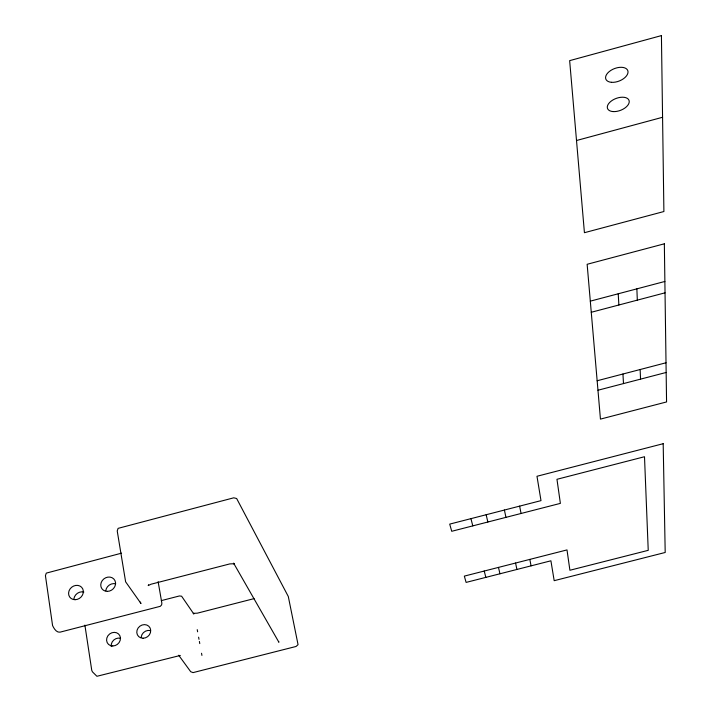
<?xml version="1.0" encoding="UTF-8"?>
<svg xmlns="http://www.w3.org/2000/svg" width="712" height="712" viewBox="0 0 712 712"><rect width="100%" height="100%" fill="white"/><g stroke="black" fill="none" stroke-linecap="round" stroke-linejoin="round"><path stroke-width="1.07" d="M148.639 584.668L148.194 585.611L150.98 584.232L229.798 563.913L234.043 563.726M576.506 140.513L662.569 117.275M590.31 301.149L664.875 281.462M591.263 312.274L665.035 292.828M597.146 380.751L666.014 362.773M597.964 390.238L666.156 372.465M121.556 553.162L46.289 573.115L45.434 575.67L52.572 625.545C53.898 628.385 56.399 632.754 60.039 632.158L160.307 606.312L161.606 604.915L161.864 603.171L158.126 581.668M161.312 600.616L179.451 595.953L181.605 596.202L193.824 614.002L193.255 613.335L197.366 613.166L254.068 598.632M179.13 655.529L180.18 655.485L96.921 676.284L92.444 671.843L91.759 670.348L84.888 625.118M178.703 655.245L190.709 671.71L193.05 672.609L296.058 646.469L298.052 644.654L288.298 596.496L236.651 498.516L233.75 497.813L118.103 528.357L117.231 530.983L125.624 581.82L140.976 603.5L140.246 602.049M233.598 563.121L278.899 642.251L278.668 641.601M470.952 518.648L472.786 525.883M484.231 571.033L485.842 577.379M486.154 514.74L487.853 522.012M498.471 567.402L499.957 573.783M504.408 510.041L505.947 517.357M515.568 563.041L516.921 569.458M519.635 506.125L521.051 513.486M529.835 559.401L531.072 565.853M197.233 629.657L197.625 631.802M198.603 637.169L198.995 639.314M199.387 641.459L199.778 643.603M201.54 653.26L201.923 655.405M618.221 293.78L618.879 304.994M622.938 374.014L623.498 383.59M636.866 288.858L637.32 300.135M640.15 369.528L640.542 379.14M141.198 637.142A7.182 6.47 -38.7 0 1 150.526 630.618M111.259 646.558A7.191 6.444 -40.2 0 1 120.568 638.299M105.768 590.737A7.654 6.791 -37.4 0 1 115.736 583.822M73.87 598.961A7.663 6.764 -38.8 0 1 83.847 592.055M661.421 35.6L569.653 60.645L584.427 232.699L663.896 211.526L661.421 35.6M664.349 243.807L587.142 264.286L600.447 419.11L666.566 401.942L664.349 243.807M663.183 443.701L536.981 476.275L540.995 500.634L449.708 524.112L451.728 531.294L560.38 503.375L556.962 479.301L644.502 456.73L648.231 550.332L569.903 570.259L567.001 549.913L464.331 576.115L466.102 582.407L550.91 560.798L554.185 580.681L665.195 552.476L663.183 443.701M234.248 563.771L233.678 563.575L234.284 563.842M613.005 111.579A11.499 6.355 -20.8 0 0 629.239 101.478A11.499 6.355 -20.8 0 0 612.543 100.178A11.499 6.355 -20.8 0 0 613.005 111.579M611.412 82.307A11.784 6.657 -21.3 0 0 628.029 71.805A11.784 6.657 -21.3 0 0 610.932 70.355A11.784 6.657 -21.3 0 0 611.412 82.307M107.352 591.378A7.725 6.835 -37.2 0 0 114.944 580.574A7.725 6.835 -37.2 0 0 102.19 580.663A7.725 6.835 -37.2 0 0 107.352 591.378M75.089 599.7A7.734 6.809 -38.6 0 0 82.743 588.886A7.734 6.809 -38.6 0 0 70.043 588.966A7.734 6.809 -38.6 0 0 75.089 599.7M143.05 638.228A7.245 6.515 -38.5 0 0 150.116 628.011A7.245 6.515 -38.5 0 0 138.101 628.029A7.245 6.515 -38.5 0 0 143.05 638.228M112.763 645.98A7.254 6.488 -40 0 0 119.874 635.754A7.254 6.488 -40 0 0 107.913 635.772A7.254 6.488 -40 0 0 112.763 645.98"/></g></svg>
